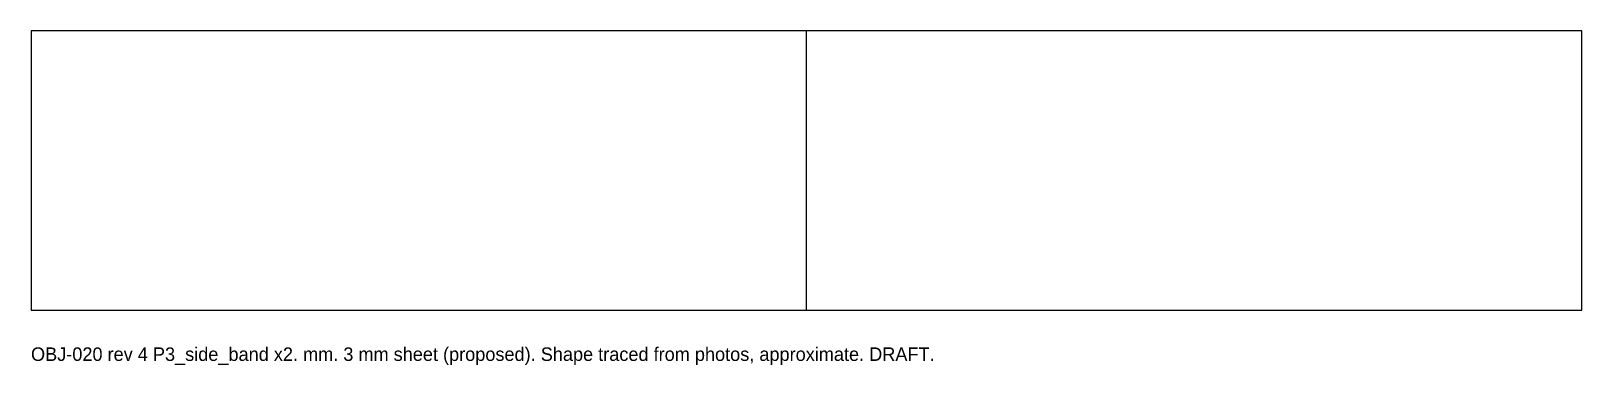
# Model space of a CAD drawing. Header units: millimetres. Extents: x 0 to 915, y -32 to 165.
import ezdxf

# ---------------------------------------------------------------- set-up
doc = ezdxf.new("R2010")
doc.units = ezdxf.units.MM
for name, color, linetype in [('BEND', 5, 'Continuous'), ('CUT', 7, 'Continuous'), ('NOTE', 8, 'Continuous')]:
    doc.layers.add(name, color=color, linetype=linetype)

msp = doc.modelspace()

# ---------------------------------------------------------------- linework, layer by layer
at = {"layer": 'BEND'}
msp.add_line((457.74, 0), (457.74, 165), dxfattribs=at)
at = {"layer": 'CUT'}
msp.add_lwpolyline([(0, 0), (915.48, 0), (915.48, 165), (0, 165)], close=True, dxfattribs=at)

# ---------------------------------------------------------------- texts
at = {"layer": 'NOTE'}
msp.add_text('OBJ-020 rev 4 P3_side_band x2. mm. 3 mm sheet (proposed). Shape traced from photos, approximate. DRAFT.', height=8, dxfattribs=at).set_placement((0, -30))

doc.saveas('drawing.dxf')
